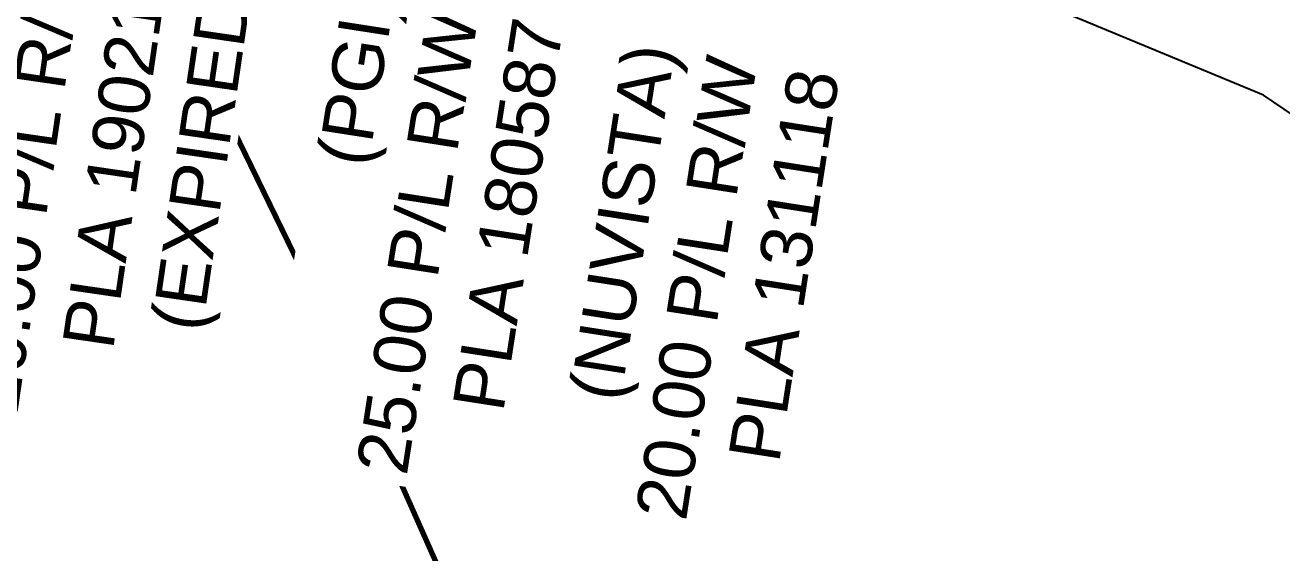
# Model space of a CAD drawing. Extents: x 363066 to 375462, y 6077936 to 6083550.
# Drawn here: x 370775 to 371007.7, y 6081748.5 to 6081846.2 of the extents above; entities that cross this region are included whole.
import ezdxf
from ezdxf.enums import TextEntityAlignment as Align

# ---------------------------------------------------------------- set-up
doc = ezdxf.new("R2010")
doc.units = 0
doc.header["$LTSCALE"] = 5
doc.linetypes.add('DASHDOT2', pattern=[12.7, 6.35, -3.175, 0, -3.175])
doc.linetypes.add('DASHED4', pattern=[1.875, 1.25, -0.625])
for name, color, linetype in [('AS-WILDLIFE', 131, 'DASHDOT2'), ('C-RW', 13, 'Continuous'), ('F-RW', 190, 'Continuous')]:
    doc.layers.add(name, color=color, linetype=linetype)
doc.layers.add('F-RW-T', color=190, linetype='Continuous', lineweight=9)
doc.styles.add('A80', font='arial.ttf', dxfattribs={"height": 9.5})

msp = doc.modelspace()

# ---------------------------------------------------------------- linework, layer by layer
at = {"layer": 'AS-WILDLIFE', "linetype": 'DASHED4', "const_width": 1, "flags": 128}
msp.add_lwpolyline([(368802.15, 6081577.02), (368803.11, 6081580.49), (368810.27, 6081603.7), (368818.14, 6081626.69), (368826.7, 6081649.43), (368835.95, 6081671.9), (368845.88, 6081694.07), (368856.48, 6081715.94), (368867.73, 6081737.47), (368879.64, 6081758.65), (368892.18, 6081779.46), (368905.35, 6081799.88), (368928.17, 6081834.11), (368941.11, 6081852.93), (368954.58, 6081871.38), (368968.58, 6081889.43), (368983.09, 6081907.08), (369006.24, 6081934.45), (369038.54, 6081973.21), (369053.89, 6081991.09), (369069.76, 6082008.5), (369086.13, 6082025.44), (369103, 6082041.89), (369120.34, 6082057.84), (369138.15, 6082073.27), (369156.4, 6082088.17), (369175.08, 6082102.52), (369194.18, 6082116.32), (369213.67, 6082129.55), (369233.55, 6082142.2), (369253.79, 6082154.26), (369274.38, 6082165.72), (369295.29, 6082176.56), (369350.06, 6082203.94), (369396.86, 6082225.49), (369429.96, 6082238.59), (369491.56, 6082261.41), (369512.68, 6082268.9), (369533.99, 6082275.79), (369555.49, 6082282.08), (369577.16, 6082287.77), (369598.97, 6082292.84), (369620.92, 6082297.31), (369642.99, 6082301.16), (369700.03, 6082310.28), (369733.17, 6082314.88), (369742.47, 6082315.64), (369766.21, 6082320.57), (369790.09, 6082324.74), (369814.09, 6082328.14), (369838.19, 6082330.77), (369862.36, 6082332.63), (369886.58, 6082333.71), (369910.82, 6082334.02), (369928.63, 6082333.59), (369965.59, 6082333.74), (369985.19, 6082333.78), (370004.8, 6082333.23), (370024.37, 6082332.1), (370043.9, 6082330.37), (370063.38, 6082328.06), (370082.77, 6082325.17), (370097.42, 6082323.15), (370144.41, 6082316.26), (370169.21, 6082312.18), (370193.88, 6082307.33), (370218.38, 6082301.71), (370242.69, 6082295.32), (370266.79, 6082288.16), (370290.65, 6082280.26), (370314.25, 6082271.61), (370337.57, 6082262.22), (370380.92, 6082243.96), (370403.18, 6082234.19), (370425.12, 6082223.75), (370446.74, 6082212.65), (370468.01, 6082200.89), (370488.92, 6082188.49), (370509.43, 6082175.47), (370529.55, 6082161.82), (370549.24, 6082147.58), (370568.48, 6082132.74), (370587.27, 6082117.32), (370605.58, 6082101.34), (370623.4, 6082084.81), (370640.7, 6082067.74), (370657.48, 6082050.16), (370673.72, 6082032.08), (370689.4, 6082013.51), (370704.51, 6081994.47), (370727.33, 6081964.81), (370741.54, 6081945.76), (370755.18, 6081926.29), (370768.23, 6081906.43), (370780.69, 6081886.18), (370792.54, 6081865.58), (370803.95, 6081845.04), (370811.44, 6081831.24), (370835.67, 6081781.45), (370854.14, 6081739.88), (370863.79, 6081717.19), (370872.74, 6081694.22), (370880.97, 6081670.97), (370888.49, 6081647.49), (370895.27, 6081623.78), (370901.32, 6081599.88), (370906.64, 6081575.8), (370911.2, 6081551.57), (370915.02, 6081527.21), (370916.31, 6081516.95)], dxfattribs=at)
at = {"layer": 'F-RW', "flags": 128}
msp.add_lwpolyline([(371038.71, 6081809.86), (371004.26, 6081833.2), (370941.82, 6081859.12), (370902.88, 6081871.01), (370742.46, 6081895.98), (370742.46, 6081895.98), (370742.46, 6081895.98), (370742.46, 6081895.98), (370742.46, 6081895.98), (370742.46, 6081895.98), (370742.46, 6081895.98), (370742.46, 6081895.98), (370742.46, 6081895.98), (370742.46, 6081895.98), (370742.46, 6081895.98), (370742.46, 6081895.98), (370776.29, 6082128.51), (370676.47, 6082143.07), (370646.79, 6082147.4), (370554.41, 6082160.88), (370524.36, 6082165.26)], dxfattribs=at)

# ---------------------------------------------------------------- texts
at = {"layer": 'C-RW', "style": 'A80'}
for s, p in [('(NUVISTA)', (370895.41, 6081841.81)), ('20.00 P/L R/W', (370910.61, 6081839.45)), ('PLA 131118', (370925.8, 6081837.08))]:
    msp.add_text(s, height=9.5, rotation=81.1533, dxfattribs=at).set_placement(p, align=Align.RIGHT)

# ---------------------------------------------------------------- next in the draw order: texts
at = {"layer": 'F-RW-T', "insert": (370748.42, 6081777.17), "char_height": 9.5, "width": 86.2495, "attachment_point": 1, "rotation": 81.7205, "style": 'A80', "bg_fill": 3, "box_fill_scale": 1.15, "bg_fill_color": 256, "bg_fill_true_color": 256, "bg_fill_transparency": 0}
msp.add_mtext('\\pi55.831;(PGI)\\P\\pi0.48381;20.00 P/L R/W\\P\\pi14.799;PLA 190219\\P\\pi20.43;(EXPIRED)', dxfattribs=at)

# ---------------------------------------------------------------- next in the draw order: texts
at = {"layer": 'F-RW-T', "insert": (370820.55, 6081766.02), "char_height": 9.5, "width": 86.2495, "attachment_point": 1, "rotation": 81.1532, "style": 'A80', "bg_fill": 3, "box_fill_scale": 1.15, "bg_fill_color": 256, "bg_fill_true_color": 256, "bg_fill_transparency": 0}
msp.add_mtext('\\pi55.831;(PGI)\\P\\pi0.48381;25.00 P/L R/W\\P\\pi14.818;PLA 180587', dxfattribs=at)

doc.saveas('drawing.dxf')
